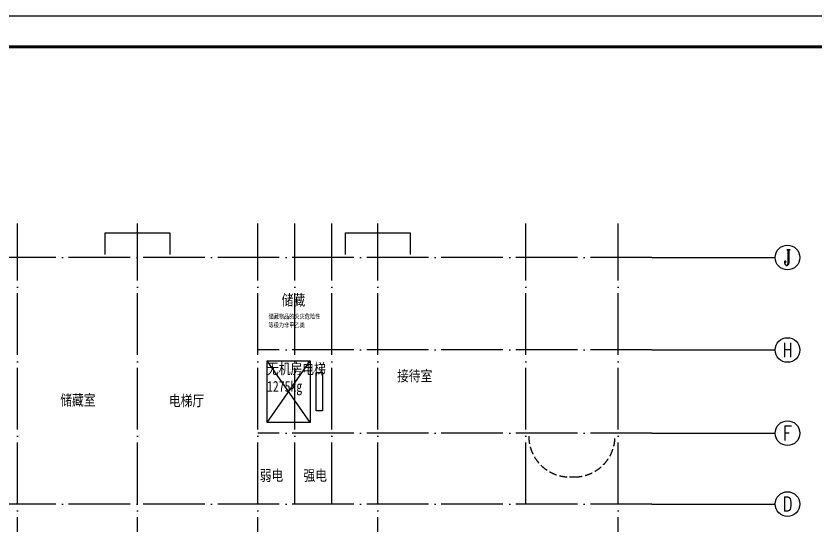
# Model space of a CAD drawing. Extents: x -695846 to 822170, y -413475 to 397179.
# Drawn here: x -347389 to -321446, y 112225 to 128744 of the extents above; entities that cross this region are included whole.
import ezdxf
from ezdxf.enums import TextEntityAlignment as Align

# ---------------------------------------------------------------- set-up
doc = ezdxf.new("R2010")
doc.units = 0
doc.header["$LTSCALE"] = 1000
doc.header["$MEASUREMENT"] = 0
doc.linetypes.add('DASH', pattern=[0.35, 0.25, -0.1])
doc.linetypes.add('DOTE', pattern=[2.42, 2, -0.2, 0.02, -0.2])
for name, color, linetype in [('AXIS', 3, 'Continuous'), ('AXIS_TEXT', 7, 'Continuous'), ('DOTE', 1, 'DOTE'), ('EVTR', 2, 'Continuous'), ('PUB_TEXT', 7, 'Continuous'), ('STAIR', 2, 'Continuous'), ('T-图框-175', 175, 'Continuous')]:
    doc.layers.add(name, color=color, linetype=linetype)
doc.styles.add('-黑体', font='simhei.ttf', dxfattribs={"width": 0.8})
doc.styles.add('_TCH_AXIS', font='COMPLEX', dxfattribs={"bigfont": 'GBCBIG'})
doc.styles.add('COMPLEX', font='COMPLEX')

# ---------------------------------------------------------------- blocks, each defined once
blk = doc.blocks.new('_AXISO')
blk.add_circle((0, 0), 0.5)
at = {"layer": 'AXIS_TEXT', "style": 'COMPLEX', "width": 1.041667}
blk.add_attdef('A', text='', height=0.56, dxfattribs=at).set_placement((-0.25, -0.28), (0.25, -0.28), align=Align.FIT)

msp = doc.modelspace()

# ---------------------------------------------------------------- linework, layer by layer
for points in [[(-344489, 121005), (-344489, 121705), (-342389, 121705), (-342389, 121005)], [(-336689, 121005), (-336689, 121705), (-334589, 121705), (-334589, 121005)]]:
    msp.add_lwpolyline(points)
at = {"layer": 'AXIS'}
for p, q in [((-326739, 120905), (-322739, 120905)), ((-326739, 117905), (-322739, 117905)), ((-326739, 115205), (-322739, 115205)), ((-326739, 112905), (-322739, 112905))]:
    msp.add_line(p, q, dxfattribs=at)
at = {"layer": 'DOTE'}
for p, q in [((-347339, 100805), (-347339, 122005)), ((-343439, 100805), (-343439, 122005)), ((-339539, 100805), (-339539, 122005)), ((-338339, 112905), (-338339, 122005)), ((-337139, 112905), (-337139, 122005)), ((-335639, 100805), (-335639, 122005)), ((-330839, 112905), (-330839, 122005)), ((-327839, 100805), (-327839, 122005)), ((-326739, 120905), (-367939, 120905)), ((-326739, 117905), (-339539, 117905)), ((-326739, 115205), (-339539, 115205)), ((-326739, 112905), (-367939, 112905))]:
    msp.add_line(p, q, dxfattribs=at)
at = {"layer": 'EVTR'}
for p, q in [((-339239, 115555), (-339239, 117555)), ((-339239, 117555), (-337839, 117555)), ((-337839, 115555), (-339239, 117555)), ((-339239, 115555), (-337839, 117555)), ((-337839, 117555), (-337839, 115555)), ((-337639, 115930), (-337639, 117180)), ((-337639, 117180), (-337439, 117180)), ((-337439, 117180), (-337439, 115930)), ((-337439, 115930), (-337639, 115930)), ((-337839, 115555), (-339239, 115555))]:
    msp.add_line(p, q, dxfattribs=at)
at = {"layer": 'STAIR', "color": 9, "linetype": 'DASH'}
msp.add_line((-329419, 113785), (-329259, 113785), dxfattribs=at)
for points in [[(-330739, 115105, 0.414214), (-329419, 113785)], [(-327939, 115105, -0.414214), (-329259, 113785)]]:
    msp.add_lwpolyline(points, format="xyb", dxfattribs=at)
at = {"layer": 'T-图框-175'}
msp.add_lwpolyline([(-378729, 86744), (-304429, 86744), (-304429, 128744), (-378729, 128744)], close=True, dxfattribs=at)
at = {"layer": 'T-图框-175', "const_width": 100}
msp.add_lwpolyline([(-376229, 87744), (-305429, 87744), (-305429, 127744), (-376229, 127744)], close=True, dxfattribs=at)

# ---------------------------------------------------------------- block references
at = {"layer": 'AXIS'}
ref = msp.add_blockref('_AXISO', (-322339, 120905), dxfattribs=dict(at, xscale=800, yscale=800, zscale=800))
ref.add_attrib('A', 'J', dxfattribs={"layer": 'AXIS_TEXT', "height": 506, "style": '_TCH_AXIS', "width": 0.909091}).set_placement((-322460, 120652), (-322219, 120652), align=Align.FIT)
ref = msp.add_blockref('_AXISO', (-322339, 117905), dxfattribs=dict(at, xscale=800, yscale=800, zscale=800))
ref.add_attrib('A', 'H', dxfattribs={"layer": 'AXIS_TEXT', "height": 466, "style": '_TCH_AXIS', "width": 0.7}).set_placement((-322495, 117672), (-322184, 117672), align=Align.FIT)
ref = msp.add_blockref('_AXISO', (-322339, 115205), dxfattribs=dict(at, xscale=800, yscale=800, zscale=800))
ref.add_attrib('A', 'F', dxfattribs={"layer": 'AXIS_TEXT', "height": 476, "style": '_TCH_AXIS', "width": 0.8125}).set_placement((-322487, 114967), (-322192, 114967), align=Align.FIT)
ref = msp.add_blockref('_AXISO', (-322339, 112905), dxfattribs=dict(at, xscale=800, yscale=800, zscale=800))
ref.add_attrib('A', 'D', dxfattribs={"layer": 'AXIS_TEXT', "height": 466, "style": '_TCH_AXIS', "width": 0.823529}).set_placement((-322495, 112672), (-322184, 112672), align=Align.FIT)

# ---------------------------------------------------------------- texts
at = {"layer": 'PUB_TEXT', "style": '-黑体', "width": 0.8}
for s, height, p in [('储藏', 350, (-338762, 119349)), ('储藏物品的火灾危险性', 150, (-339189, 118920)), ('等级为非甲乙类', 150, (-339189, 118638)), ('无机房电梯', 350, (-339239, 117123)), ('接待室', 350, (-335017, 116891)), ('1275kg', 350, (-339239, 116549)), ('储藏室', 350, (-345952, 116105)), ('电梯厅', 350, (-342423, 116084)), ('弱电', 350, (-339474, 113660)), ('强电', 350, (-338055, 113660))]:
    msp.add_text(s, height=height, dxfattribs=at).set_placement(p)

doc.saveas('drawing.dxf')
